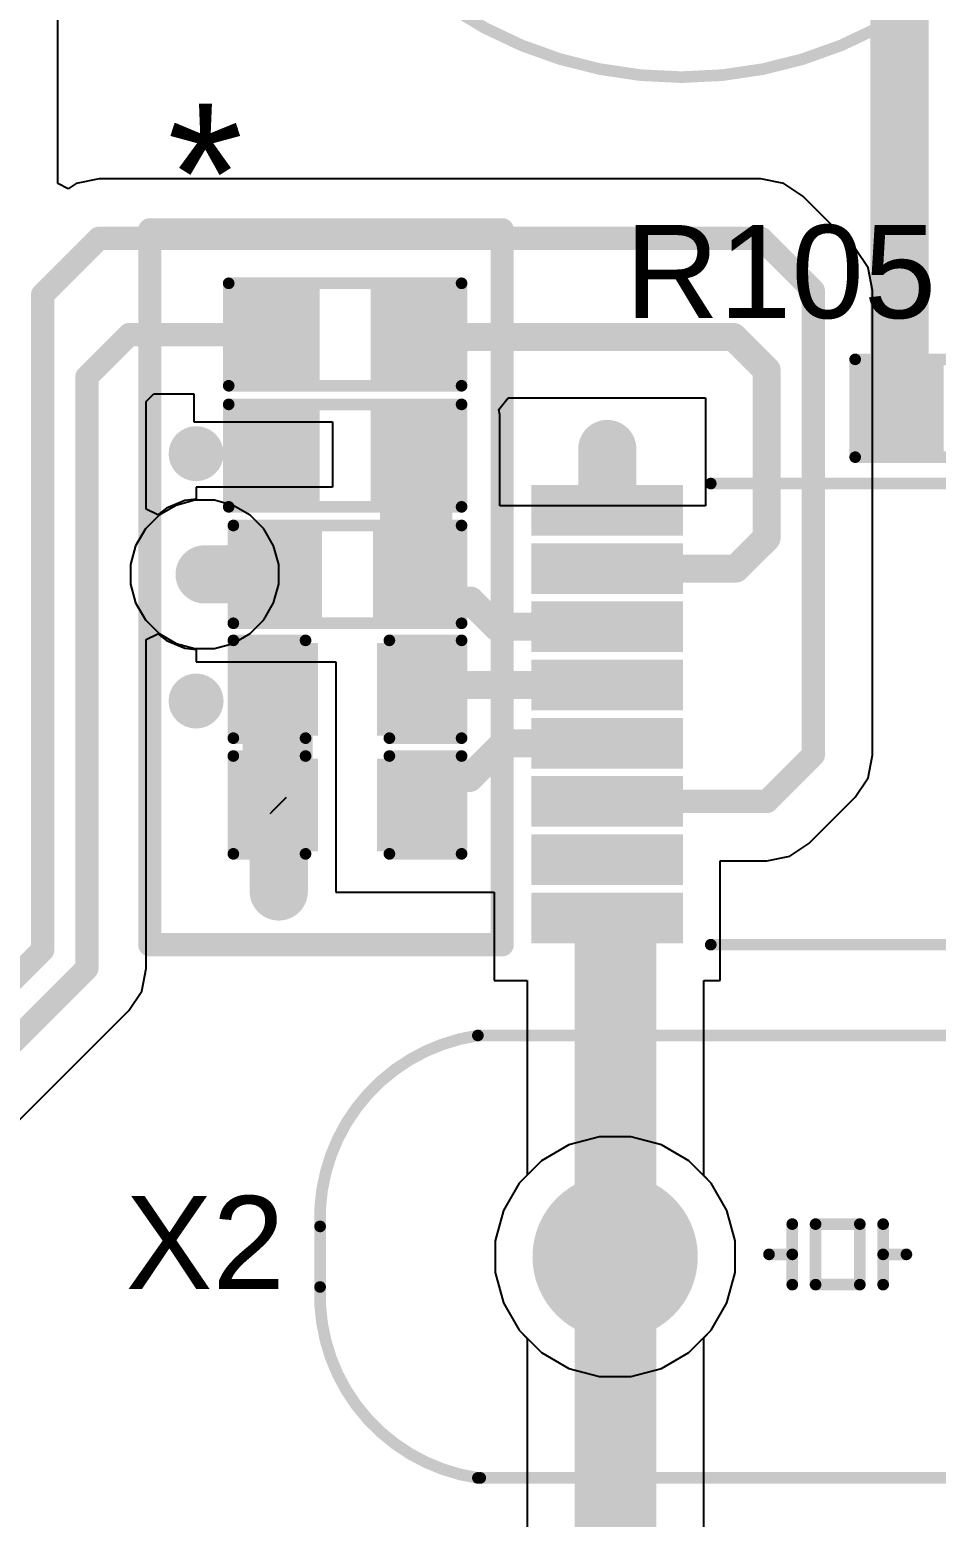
# Model space of a CAD drawing. Header units: millimetres. Extents: x 0 to 214, y 0 to 214.
# Drawn here: x 6.832 to 7.222, y 3.655 to 4.294 of the extents above; entities that cross this region are included whole.
import ezdxf

# ---------------------------------------------------------------- set-up
doc = ezdxf.new("R2010")
doc.units = ezdxf.units.MM
doc.header["$MEASUREMENT"] = 0
for name, color, linetype in [('BottomLayer', 5, 'Continuous'), ('BottomSolder', 6, 'Continuous'), ('MultiLayer', 9, 'Continuous'), ('PadHoleLayer', 156, 'Continuous'), ('TopLayer', 1, 'Continuous'), ('TopOverlay', 2, 'Continuous'), ('TopPaste', 8, 'Continuous'), ('TopSolder', 216, 'Continuous'), ('ViaHoleLayer', 16, 'Continuous')]:
    doc.layers.add(name, color=color, linetype=linetype)
doc.styles.add('Arial', font='', dxfattribs={"height": 0.2})
doc.styles.get('Arial').set_extended_font_data('Arial')

# ---------------------------------------------------------------- blocks, each defined once
blk = doc.blocks.new('S______B______209')
at = {"layer": 'TopLayer'}
for points in [[(-0.045, -0.0175), (-0.045, 0.0175), (-0.015, 0.0175), (-0.015, -0.0175)], [(0.015, -0.0175), (0.015, 0.0175), (0.045, 0.0175), (0.045, -0.0175)]]:
    blk.add_hatch(color=1, dxfattribs=at).paths.add_polyline_path(points)
at = {"layer": 'TopPaste'}
for points in [[(-0.045, -0.0175), (-0.045, 0.0175), (-0.015, 0.0175), (-0.015, -0.0175)], [(0.015, -0.0175), (0.015, 0.0175), (0.045, 0.0175), (0.045, -0.0175)]]:
    blk.add_hatch(color=8, dxfattribs=at).paths.add_polyline_path(points)
at = {"layer": 'TopSolder'}
for points in [[(-0.049, -0.0215), (-0.049, 0.0215), (-0.011, 0.0215), (-0.011, -0.0215)], [(0.011, -0.0215), (0.011, 0.0215), (0.049, 0.0215), (0.049, -0.0215)]]:
    blk.add_hatch(color=216, dxfattribs=at).paths.add_polyline_path(points)
at = {"layer": 'TopOverlay', "const_width": 0.005}
for points in [[(-0.05, 0.022), (-0.05, -0.022)], [(0.05, 0.022), (-0.05, 0.022)], [(0.05, 0.022), (0.05, -0.022)], [(0.05, -0.022), (-0.05, -0.022)]]:
    blk.add_lwpolyline(points, dxfattribs=at)
at = {"layer": 'TopOverlay', "const_width": 0.0025}
for points in [[(-0.05125, 0.022, 1), (-0.04875, 0.022, 1)], [(-0.05125, 0.022, 1), (-0.04875, 0.022, 1)], [(0.04875, 0.022, 1), (0.05125, 0.022, 1)], [(0.04875, 0.022, 1), (0.05125, 0.022, 1)], [(-0.05125, -0.022, 1), (-0.04875, -0.022, 1)], [(-0.05125, -0.022, 1), (-0.04875, -0.022, 1)], [(0.04875, -0.022, 1), (0.05125, -0.022, 1)], [(0.04875, -0.022, 1), (0.05125, -0.022, 1)]]:
    blk.add_lwpolyline(points, format="xyb", close=True, dxfattribs=at)
at = {"layer": 'TopOverlay'}
blk.add_text('SB41', height=0.05, rotation=-180, dxfattribs=at).set_placement((0.32744, 0.36301))
blk = doc.blocks.new('16_QSOP_239')
at = {"layer": 'TopLayer'}
for points in [[(-0.0689, 0.08061), (-0.12598, 0.08061), (-0.12598, 0.09439), (-0.0689, 0.09439)], [(0.12598, 0.08061), (0.0689, 0.08061), (0.0689, 0.09439), (0.12598, 0.09439)], [(-0.0689, 0.05561), (-0.12598, 0.05561), (-0.12598, 0.06939), (-0.0689, 0.06939)], [(0.12598, 0.05561), (0.0689, 0.05561), (0.0689, 0.06939), (0.12598, 0.06939)], [(-0.0689, 0.03061), (-0.12598, 0.03061), (-0.12598, 0.04439), (-0.0689, 0.04439)], [(0.12598, 0.03061), (0.0689, 0.03061), (0.0689, 0.04439), (0.12598, 0.04439)], [(-0.0689, 0.00561), (-0.12598, 0.00561), (-0.12598, 0.01939), (-0.0689, 0.01939)], [(0.12598, 0.00561), (0.0689, 0.00561), (0.0689, 0.01939), (0.12598, 0.01939)], [(-0.0689, -0.01939), (-0.12598, -0.01939), (-0.12598, -0.00561), (-0.0689, -0.00561)], [(0.12598, -0.01939), (0.0689, -0.01939), (0.0689, -0.00561), (0.12598, -0.00561)], [(-0.0689, -0.04439), (-0.12598, -0.04439), (-0.12598, -0.03061), (-0.0689, -0.03061)], [(0.12598, -0.04439), (0.0689, -0.04439), (0.0689, -0.03061), (0.12598, -0.03061)], [(-0.0689, -0.06939), (-0.12598, -0.06939), (-0.12598, -0.05561), (-0.0689, -0.05561)], [(0.12598, -0.06939), (0.0689, -0.06939), (0.0689, -0.05561), (0.12598, -0.05561)], [(-0.0689, -0.09439), (-0.12598, -0.09439), (-0.12598, -0.08061), (-0.0689, -0.08061)], [(0.12598, -0.09439), (0.0689, -0.09439), (0.0689, -0.08061), (0.12598, -0.08061)]]:
    blk.add_hatch(color=1, dxfattribs=at).paths.add_polyline_path(points)
at = {"layer": 'TopPaste'}
for points in [[(-0.0689, 0.08061), (-0.12598, 0.08061), (-0.12598, 0.09439), (-0.0689, 0.09439)], [(0.12598, 0.08061), (0.0689, 0.08061), (0.0689, 0.09439), (0.12598, 0.09439)], [(-0.0689, 0.05561), (-0.12598, 0.05561), (-0.12598, 0.06939), (-0.0689, 0.06939)], [(0.12598, 0.05561), (0.0689, 0.05561), (0.0689, 0.06939), (0.12598, 0.06939)], [(-0.0689, 0.03061), (-0.12598, 0.03061), (-0.12598, 0.04439), (-0.0689, 0.04439)], [(0.12598, 0.03061), (0.0689, 0.03061), (0.0689, 0.04439), (0.12598, 0.04439)], [(-0.0689, 0.00561), (-0.12598, 0.00561), (-0.12598, 0.01939), (-0.0689, 0.01939)], [(0.12598, 0.00561), (0.0689, 0.00561), (0.0689, 0.01939), (0.12598, 0.01939)], [(-0.0689, -0.01939), (-0.12598, -0.01939), (-0.12598, -0.00561), (-0.0689, -0.00561)], [(0.12598, -0.01939), (0.0689, -0.01939), (0.0689, -0.00561), (0.12598, -0.00561)], [(-0.0689, -0.04439), (-0.12598, -0.04439), (-0.12598, -0.03061), (-0.0689, -0.03061)], [(0.12598, -0.04439), (0.0689, -0.04439), (0.0689, -0.03061), (0.12598, -0.03061)], [(-0.0689, -0.06939), (-0.12598, -0.06939), (-0.12598, -0.05561), (-0.0689, -0.05561)], [(0.12598, -0.06939), (0.0689, -0.06939), (0.0689, -0.05561), (0.12598, -0.05561)], [(-0.0689, -0.09439), (-0.12598, -0.09439), (-0.12598, -0.08061), (-0.0689, -0.08061)], [(0.12598, -0.09439), (0.0689, -0.09439), (0.0689, -0.08061), (0.12598, -0.08061)]]:
    blk.add_hatch(color=8, dxfattribs=at).paths.add_polyline_path(points)
at = {"layer": 'TopSolder'}
for points in [[(-0.0649, 0.07661), (-0.12998, 0.07661), (-0.12998, 0.09839), (-0.0649, 0.09839)], [(0.12998, 0.07661), (0.0649, 0.07661), (0.0649, 0.09839), (0.12998, 0.09839)], [(-0.0649, 0.05161), (-0.12998, 0.05161), (-0.12998, 0.07339), (-0.0649, 0.07339)], [(0.12998, 0.05161), (0.0649, 0.05161), (0.0649, 0.07339), (0.12998, 0.07339)], [(-0.0649, 0.02661), (-0.12998, 0.02661), (-0.12998, 0.04839), (-0.0649, 0.04839)], [(0.12998, 0.02661), (0.0649, 0.02661), (0.0649, 0.04839), (0.12998, 0.04839)], [(-0.0649, 0.00161), (-0.12998, 0.00161), (-0.12998, 0.02339), (-0.0649, 0.02339)], [(0.12998, 0.00161), (0.0649, 0.00161), (0.0649, 0.02339), (0.12998, 0.02339)], [(-0.0649, -0.02339), (-0.12998, -0.02339), (-0.12998, -0.00161), (-0.0649, -0.00161)], [(0.12998, -0.02339), (0.0649, -0.02339), (0.0649, -0.00161), (0.12998, -0.00161)], [(-0.0649, -0.04839), (-0.12998, -0.04839), (-0.12998, -0.02661), (-0.0649, -0.02661)], [(0.12998, -0.04839), (0.0649, -0.04839), (0.0649, -0.02661), (0.12998, -0.02661)], [(-0.0649, -0.07339), (-0.12998, -0.07339), (-0.12998, -0.05161), (-0.0649, -0.05161)], [(0.12998, -0.07339), (0.0649, -0.07339), (0.0649, -0.05161), (0.12998, -0.05161)], [(-0.0649, -0.09839), (-0.12998, -0.09839), (-0.12998, -0.07661), (-0.0649, -0.07661)], [(0.12998, -0.09839), (0.0649, -0.09839), (0.0649, -0.07661), (0.12998, -0.07661)]]:
    blk.add_hatch(color=216, dxfattribs=at).paths.add_polyline_path(points)
at = {"layer": 'TopOverlay', "const_width": 0.005}
for points in [[(0.053, 0.099), (-0.053, 0.099)], [(0.053, -0.099), (-0.053, -0.099)]]:
    blk.add_lwpolyline(points, dxfattribs=at)
at = {"layer": 'TopOverlay'}
for points, const_width in [([(-0.05425, 0.099, 1), (-0.05175, 0.099, 1)], 0.0025), ([(0.05175, 0.099, 1), (0.05425, 0.099, 1)], 0.0025), ([(-0.13476, 0.088, 1), (-0.13924, 0.088, 1)], 0.01), ([(-0.14174, 0.088, 1), (-0.13674, 0.088, 1)], 0.005), ([(-0.13726, 0.088, 1), (-0.13226, 0.088, 1)], 0.005), ([(-0.05425, -0.099, 1), (-0.05175, -0.099, 1)], 0.0025), ([(0.05175, -0.099, 1), (0.05425, -0.099, 1)], 0.0025)]:
    blk.add_lwpolyline(points, format="xyb", close=True, dxfattribs=dict(at, const_width=const_width))
blk = doc.blocks.new('HC_49S_2P_242')
at = {"layer": 'BottomLayer'}
h = blk.add_hatch(color=5, dxfattribs=at)
edge = h.paths.add_edge_path()
edge.add_arc((-0.09606, 0), 0.0315, 0, 360)
h = blk.add_hatch(color=5, dxfattribs=at)
edge = h.paths.add_edge_path()
edge.add_arc((0.09606, 0), 0.0315, 0, 360)
at = {"layer": 'BottomSolder'}
h = blk.add_hatch(color=6, dxfattribs=at)
edge = h.paths.add_edge_path()
edge.add_arc((-0.09606, 0), 0.0355, 0, 360)
h = blk.add_hatch(color=6, dxfattribs=at)
edge = h.paths.add_edge_path()
edge.add_arc((0.09606, 0), 0.0355, 0, 360)
at = {"layer": 'MultiLayer'}
h = blk.add_hatch(color=9, dxfattribs=at)
edge = h.paths.add_edge_path()
edge.add_arc((-0.09606, 0), 0.0315, 0, 360)
h = blk.add_hatch(color=9, dxfattribs=at)
edge = h.paths.add_edge_path()
edge.add_arc((0.09606, 0), 0.0315, 0, 360)
at = {"layer": 'PadHoleLayer'}
h = blk.add_hatch(color=156, dxfattribs=at)
edge = h.paths.add_edge_path()
edge.add_arc((-0.09606, 0), 0.01772, 0, 360)
h = blk.add_hatch(color=156, dxfattribs=at)
edge = h.paths.add_edge_path()
edge.add_arc((0.09606, 0), 0.01772, 0, 360)
at = {"layer": 'TopLayer'}
h = blk.add_hatch(color=1, dxfattribs=at)
edge = h.paths.add_edge_path()
edge.add_arc((-0.09606, 0), 0.0315, 0, 360)
h = blk.add_hatch(color=1, dxfattribs=at)
edge = h.paths.add_edge_path()
edge.add_arc((0.09606, 0), 0.0315, 0, 360)
at = {"layer": 'TopSolder'}
h = blk.add_hatch(color=216, dxfattribs=at)
edge = h.paths.add_edge_path()
edge.add_arc((-0.09606, 0), 0.0355, 0, 360)
h = blk.add_hatch(color=216, dxfattribs=at)
edge = h.paths.add_edge_path()
edge.add_arc((0.09606, 0), 0.0355, 0, 360)
at = {"layer": 'TopOverlay', "const_width": 0.005}
for points in [[(-0.22276, 0.01301, -0.384798), (-0.155, 0.095)], [(0.155, 0.095, -0.384798), (0.22276, 0.01301)], [(-0.155, -0.095, -0.384798), (-0.22276, -0.01301)], [(0.22276, -0.01301, -0.384798), (0.155, -0.095)]]:
    blk.add_lwpolyline(points, format="xyb", dxfattribs=at)
for points in [[(0.154, 0.095), (-0.155, 0.095)], [(-0.22276, 0.01301), (-0.22276, -0.01301)], [(-0.019, 0.012), (-0.019, -0.014)], [(-0.009, 0.012), (-0.009, -0.014)], [(0.01, 0.012), (-0.009, 0.012)], [(0.01, 0.012), (0.01, -0.014)], [(0.02, 0.012), (0.02, -0.014)], [(0.22276, 0.01301), (0.22276, -0.01301)], [(-0.135, -0.002), (-0.14, 0.003)], [(-0.14, 0.003), (-0.14, -0.007)], [(-0.135, -0.002), (-0.14, -0.007)], [(-0.019, -0.001), (-0.029, -0.001)], [(0.03, -0.001), (0.02, -0.001)], [(0.01, -0.014), (-0.009, -0.014)], [(0.155, -0.095), (-0.155, -0.095)]]:
    blk.add_lwpolyline(points, dxfattribs=at)
at = {"layer": 'TopOverlay', "const_width": 0.0025}
for points in [[(-0.15625, 0.095, 1), (-0.15375, 0.095, 1)], [(-0.15625, 0.095, 1), (-0.15375, 0.095, 1)], [(0.15275, 0.095, 1), (0.15525, 0.095, 1)], [(0.15375, 0.095, 1), (0.15625, 0.095, 1)], [(-0.22401, 0.01301, 1), (-0.22151, 0.01301, 1)], [(-0.22401, 0.01301, 1), (-0.22151, 0.01301, 1)], [(-0.02025, 0.012, 1), (-0.01775, 0.012, 1)], [(-0.01025, 0.012, 1), (-0.00775, 0.012, 1)], [(-0.01025, 0.012, 1), (-0.00775, 0.012, 1)], [(0.00875, 0.012, 1), (0.01125, 0.012, 1)], [(0.00875, 0.012, 1), (0.01125, 0.012, 1)], [(0.01875, 0.012, 1), (0.02125, 0.012, 1)], [(0.22151, 0.01301, 1), (0.22401, 0.01301, 1)], [(0.22151, 0.01301, 1), (0.22401, 0.01301, 1)], [(-0.14125, 0.003, 1), (-0.13875, 0.003, 1)], [(-0.14125, 0.003, 1), (-0.13875, 0.003, 1)], [(-0.13625, -0.002, 1), (-0.13375, -0.002, 1)], [(-0.13625, -0.002, 1), (-0.13375, -0.002, 1)], [(-0.03025, -0.001, 1), (-0.02775, -0.001, 1)], [(-0.02025, -0.001, 1), (-0.01775, -0.001, 1)], [(0.01875, -0.001, 1), (0.02125, -0.001, 1)], [(0.02875, -0.001, 1), (0.03125, -0.001, 1)], [(-0.14125, -0.007, 1), (-0.13875, -0.007, 1)], [(-0.14125, -0.007, 1), (-0.13875, -0.007, 1)], [(-0.22401, -0.01301, 1), (-0.22151, -0.01301, 1)], [(-0.22401, -0.01301, 1), (-0.22151, -0.01301, 1)], [(-0.02025, -0.014, 1), (-0.01775, -0.014, 1)], [(-0.01025, -0.014, 1), (-0.00775, -0.014, 1)], [(-0.01025, -0.014, 1), (-0.00775, -0.014, 1)], [(0.00875, -0.014, 1), (0.01125, -0.014, 1)], [(0.00875, -0.014, 1), (0.01125, -0.014, 1)], [(0.01875, -0.014, 1), (0.02125, -0.014, 1)], [(0.22151, -0.01301, 1), (0.22401, -0.01301, 1)], [(0.22151, -0.01301, 1), (0.22401, -0.01301, 1)], [(-0.15625, -0.095, 1), (-0.15375, -0.095, 1)], [(-0.15625, -0.095, 1), (-0.15375, -0.095, 1)], [(0.15375, -0.095, 1), (0.15625, -0.095, 1)], [(0.15375, -0.095, 1), (0.15625, -0.095, 1)]]:
    blk.add_lwpolyline(points, format="xyb", close=True, dxfattribs=at)
blk = doc.blocks.new('RES_0603_244')
at = {"layer": 'TopLayer'}
for points in [[(-0.015, 0.0175), (-0.015, -0.0175), (-0.045, -0.0175), (-0.045, 0.0175)], [(0.045, 0.0175), (0.045, -0.0175), (0.015, -0.0175), (0.015, 0.0175)]]:
    blk.add_hatch(color=1, dxfattribs=at).paths.add_polyline_path(points)
at = {"layer": 'TopPaste'}
for points in [[(-0.015, 0.0175), (-0.015, -0.0175), (-0.045, -0.0175), (-0.045, 0.0175)], [(0.045, 0.0175), (0.045, -0.0175), (0.015, -0.0175), (0.015, 0.0175)]]:
    blk.add_hatch(color=8, dxfattribs=at).paths.add_polyline_path(points)
at = {"layer": 'TopSolder'}
for points in [[(-0.011, 0.0215), (-0.011, -0.0215), (-0.049, -0.0215), (-0.049, 0.0215)], [(0.049, 0.0215), (0.049, -0.0215), (0.011, -0.0215), (0.011, 0.0215)]]:
    blk.add_hatch(color=216, dxfattribs=at).paths.add_polyline_path(points)
at = {"layer": 'TopOverlay', "const_width": 0.005}
for points in [[(-0.049, -0.021), (-0.049, 0.021)], [(-0.049, 0.021), (0.049, 0.021)], [(0.049, -0.021), (0.049, 0.021)], [(-0.049, -0.021), (0.049, -0.021)]]:
    blk.add_lwpolyline(points, dxfattribs=at)
at = {"layer": 'TopOverlay', "const_width": 0.0025}
for points in [[(-0.05025, 0.021, 1), (-0.04775, 0.021, 1)], [(-0.05025, 0.021, 1), (-0.04775, 0.021, 1)], [(0.04775, 0.021, 1), (0.05025, 0.021, 1)], [(0.04775, 0.021, 1), (0.05025, 0.021, 1)], [(-0.05025, -0.021, 1), (-0.04775, -0.021, 1)], [(-0.05025, -0.021, 1), (-0.04775, -0.021, 1)], [(0.04775, -0.021, 1), (0.05025, -0.021, 1)], [(0.04775, -0.021, 1), (0.05025, -0.021, 1)]]:
    blk.add_lwpolyline(points, format="xyb", close=True, dxfattribs=at)
blk = doc.blocks.new('C__0603_249')
at = {"layer": 'TopLayer'}
for points in [[(-0.015, 0.0175), (-0.015, -0.0175), (-0.045, -0.0175), (-0.045, 0.0175)], [(0.045, 0.0175), (0.045, -0.0175), (0.015, -0.0175), (0.015, 0.0175)]]:
    blk.add_hatch(color=1, dxfattribs=at).paths.add_polyline_path(points)
at = {"layer": 'TopPaste'}
for points in [[(-0.015, 0.0175), (-0.015, -0.0175), (-0.045, -0.0175), (-0.045, 0.0175)], [(0.045, 0.0175), (0.045, -0.0175), (0.015, -0.0175), (0.015, 0.0175)]]:
    blk.add_hatch(color=8, dxfattribs=at).paths.add_polyline_path(points)
at = {"layer": 'TopSolder'}
for points in [[(-0.01264, 0.01986), (-0.01264, -0.01986), (-0.04736, -0.01986), (-0.04736, 0.01986)], [(0.04736, 0.01986), (0.04736, -0.01986), (0.01264, -0.01986), (0.01264, 0.01986)]]:
    blk.add_hatch(color=216, dxfattribs=at).paths.add_polyline_path(points)
at = {"layer": 'TopOverlay', "const_width": 0.005}
for points in [[(-0.018, 0.021), (-0.049, 0.021)], [(-0.049, 0.021), (-0.049, -0.021)], [(0.049, 0.021), (0.018, 0.021)], [(0.049, 0.021), (0.049, -0.021)], [(-0.018, -0.021), (-0.049, -0.021)], [(0.049, -0.021), (0.018, -0.021)]]:
    blk.add_lwpolyline(points, dxfattribs=at)
at = {"layer": 'TopOverlay', "const_width": 0.0025}
for points in [[(-0.05025, 0.021, 1), (-0.04775, 0.021, 1)], [(-0.05025, 0.021, 1), (-0.04775, 0.021, 1)], [(-0.01925, 0.021, 1), (-0.01675, 0.021, 1)], [(0.01675, 0.021, 1), (0.01925, 0.021, 1)], [(0.04775, 0.021, 1), (0.05025, 0.021, 1)], [(0.04775, 0.021, 1), (0.05025, 0.021, 1)], [(-0.05025, -0.021, 1), (-0.04775, -0.021, 1)], [(-0.05025, -0.021, 1), (-0.04775, -0.021, 1)], [(-0.01925, -0.021, 1), (-0.01675, -0.021, 1)], [(0.01675, -0.021, 1), (0.01925, -0.021, 1)], [(0.04775, -0.021, 1), (0.05025, -0.021, 1)], [(0.04775, -0.021, 1), (0.05025, -0.021, 1)]]:
    blk.add_lwpolyline(points, format="xyb", close=True, dxfattribs=at)
blk = doc.blocks.new('AS312_252')
at = {"layer": 'BottomLayer'}
h = blk.add_hatch(color=5, dxfattribs=at)
edge = h.paths.add_edge_path()
edge.add_arc((-0.1, 0.05), 0.03543, 0, 360)
h = blk.add_hatch(color=5, dxfattribs=at)
edge = h.paths.add_edge_path()
edge.add_arc((0.1, 0.05), 0.03543, 0, 360)
h = blk.add_hatch(color=5, dxfattribs=at)
edge = h.paths.add_edge_path()
edge.add_arc((0, -0.05), 0.03543, 0, 360)
at = {"layer": 'BottomSolder'}
h = blk.add_hatch(color=6, dxfattribs=at)
edge = h.paths.add_edge_path()
edge.add_arc((-0.1, 0.05), 0.03943, 0, 360)
h = blk.add_hatch(color=6, dxfattribs=at)
edge = h.paths.add_edge_path()
edge.add_arc((0.1, 0.05), 0.03943, 0, 360)
h = blk.add_hatch(color=6, dxfattribs=at)
edge = h.paths.add_edge_path()
edge.add_arc((0, -0.05), 0.03943, 0, 360)
at = {"layer": 'MultiLayer'}
h = blk.add_hatch(color=9, dxfattribs=at)
edge = h.paths.add_edge_path()
edge.add_arc((-0.1, 0.05), 0.03543, 0, 360)
h = blk.add_hatch(color=9, dxfattribs=at)
edge = h.paths.add_edge_path()
edge.add_arc((0.1, 0.05), 0.03543, 0, 360)
h = blk.add_hatch(color=9, dxfattribs=at)
edge = h.paths.add_edge_path()
edge.add_arc((0, -0.05), 0.03543, 0, 360)
at = {"layer": 'PadHoleLayer'}
h = blk.add_hatch(color=156, dxfattribs=at)
edge = h.paths.add_edge_path()
edge.add_arc((-0.1, 0.05), 0.01772, 0, 360)
h = blk.add_hatch(color=156, dxfattribs=at)
edge = h.paths.add_edge_path()
edge.add_arc((0.1, 0.05), 0.01772, 0, 360)
h = blk.add_hatch(color=156, dxfattribs=at)
edge = h.paths.add_edge_path()
edge.add_arc((0, -0.05), 0.01772, 0, 360)
at = {"layer": 'TopLayer'}
h = blk.add_hatch(color=1, dxfattribs=at)
edge = h.paths.add_edge_path()
edge.add_arc((-0.1, 0.05), 0.03543, 0, 360)
h = blk.add_hatch(color=1, dxfattribs=at)
edge = h.paths.add_edge_path()
edge.add_arc((0.1, 0.05), 0.03543, 0, 360)
h = blk.add_hatch(color=1, dxfattribs=at)
edge = h.paths.add_edge_path()
edge.add_arc((0, -0.05), 0.03543, 0, 360)
at = {"layer": 'TopSolder'}
h = blk.add_hatch(color=216, dxfattribs=at)
edge = h.paths.add_edge_path()
edge.add_arc((-0.1, 0.05), 0.03943, 0, 360)
h = blk.add_hatch(color=216, dxfattribs=at)
edge = h.paths.add_edge_path()
edge.add_arc((0.1, 0.05), 0.03943, 0, 360)
h = blk.add_hatch(color=216, dxfattribs=at)
edge = h.paths.add_edge_path()
edge.add_arc((0, -0.05), 0.03943, 0, 360)
at = {"layer": 'TopOverlay'}
for points, const_width in [([(0.17913, 0.05, 1), (-0.17913, 0.05, 1)], 0.005), ([(-0.1379, 0.21449, 1), (-0.1354, 0.21449, 1)], 0.0025), ([(-0.1379, 0.21449, 1), (-0.1354, 0.21449, 1)], 0.0025), ([(-0.11333, 0.18992, 1), (-0.11083, 0.18992, 1)], 0.0025), ([(-0.16576, 0.18663, 1), (-0.16326, 0.18663, 1)], 0.0025), ([(-0.16574, 0.18665, 1), (-0.16324, 0.18665, 1)], 0.0025), ([(-0.14125, 0.162, 1), (-0.13875, 0.162, 1)], 0.0025), ([(-0.129, 0.086, 1), (-0.141, 0.086, 1)], 0.01), ([(-0.1435, 0.086, 1), (-0.1385, 0.086, 1)], 0.005), ([(-0.1315, 0.086, 1), (-0.1265, 0.086, 1)], 0.005), ([(-0.18038, 0.05, 1), (-0.17788, 0.05, 1)], 0.0025), ([(0.17788, 0.05, 1), (0.18038, 0.05, 1)], 0.0025)]:
    blk.add_lwpolyline(points, format="xyb", close=True, dxfattribs=dict(at, const_width=const_width))
at = {"layer": 'TopOverlay', "const_width": 0.005}
for points in [[(-0.13665, 0.21449), (-0.16449, 0.18665)], [(-0.11208, 0.18992), (-0.13665, 0.21449)], [(-0.14, 0.162), (-0.16451, 0.18663)]]:
    blk.add_lwpolyline(points, dxfattribs=at)
blk = doc.blocks.new('S______B______257')
at = {"layer": 'TopLayer'}
for points in [[(-0.045, -0.0175), (-0.045, 0.0175), (-0.015, 0.0175), (-0.015, -0.0175)], [(0.015, -0.0175), (0.015, 0.0175), (0.045, 0.0175), (0.045, -0.0175)]]:
    blk.add_hatch(color=1, dxfattribs=at).paths.add_polyline_path(points)
at = {"layer": 'TopPaste'}
for points in [[(-0.045, -0.0175), (-0.045, 0.0175), (-0.015, 0.0175), (-0.015, -0.0175)], [(0.015, -0.0175), (0.015, 0.0175), (0.045, 0.0175), (0.045, -0.0175)]]:
    blk.add_hatch(color=8, dxfattribs=at).paths.add_polyline_path(points)
at = {"layer": 'TopSolder'}
for points in [[(-0.049, -0.0215), (-0.049, 0.0215), (-0.011, 0.0215), (-0.011, -0.0215)], [(0.011, -0.0215), (0.011, 0.0215), (0.049, 0.0215), (0.049, -0.0215)]]:
    blk.add_hatch(color=216, dxfattribs=at).paths.add_polyline_path(points)
at = {"layer": 'TopOverlay', "const_width": 0.005}
for points in [[(-0.05, 0.022), (-0.05, -0.022)], [(0.05, 0.022), (-0.05, 0.022)], [(0.05, 0.022), (0.05, -0.022)], [(0.05, -0.022), (-0.05, -0.022)]]:
    blk.add_lwpolyline(points, dxfattribs=at)
at = {"layer": 'TopOverlay', "const_width": 0.0025}
for points in [[(-0.05125, 0.022, 1), (-0.04875, 0.022, 1)], [(-0.05125, 0.022, 1), (-0.04875, 0.022, 1)], [(0.04875, 0.022, 1), (0.05125, 0.022, 1)], [(0.04875, 0.022, 1), (0.05125, 0.022, 1)], [(-0.05125, -0.022, 1), (-0.04875, -0.022, 1)], [(-0.05125, -0.022, 1), (-0.04875, -0.022, 1)], [(0.04875, -0.022, 1), (0.05125, -0.022, 1)], [(0.04875, -0.022, 1), (0.05125, -0.022, 1)]]:
    blk.add_lwpolyline(points, format="xyb", close=True, dxfattribs=at)
blk = doc.blocks.new('RES_0603_260')
at = {"layer": 'TopLayer'}
for points in [[(-0.015, 0.0175), (-0.015, -0.0175), (-0.045, -0.0175), (-0.045, 0.0175)], [(0.045, 0.0175), (0.045, -0.0175), (0.015, -0.0175), (0.015, 0.0175)]]:
    blk.add_hatch(color=1, dxfattribs=at).paths.add_polyline_path(points)
at = {"layer": 'TopPaste'}
for points in [[(-0.015, 0.0175), (-0.015, -0.0175), (-0.045, -0.0175), (-0.045, 0.0175)], [(0.045, 0.0175), (0.045, -0.0175), (0.015, -0.0175), (0.015, 0.0175)]]:
    blk.add_hatch(color=8, dxfattribs=at).paths.add_polyline_path(points)
at = {"layer": 'TopSolder'}
for points in [[(-0.011, 0.0215), (-0.011, -0.0215), (-0.049, -0.0215), (-0.049, 0.0215)], [(0.049, 0.0215), (0.049, -0.0215), (0.011, -0.0215), (0.011, 0.0215)]]:
    blk.add_hatch(color=216, dxfattribs=at).paths.add_polyline_path(points)
at = {"layer": 'TopOverlay', "const_width": 0.005}
for points in [[(-0.049, 0.021), (-0.049, -0.021)], [(0.049, 0.021), (-0.049, 0.021)], [(0.049, 0.021), (0.049, -0.021)], [(0.049, -0.021), (-0.049, -0.021)]]:
    blk.add_lwpolyline(points, dxfattribs=at)
at = {"layer": 'TopOverlay', "const_width": 0.0025}
for points in [[(-0.05025, 0.021, 1), (-0.04775, 0.021, 1)], [(-0.05025, 0.021, 1), (-0.04775, 0.021, 1)], [(0.04775, 0.021, 1), (0.05025, 0.021, 1)], [(0.04775, 0.021, 1), (0.05025, 0.021, 1)], [(-0.05025, -0.021, 1), (-0.04775, -0.021, 1)], [(-0.05025, -0.021, 1), (-0.04775, -0.021, 1)], [(0.04775, -0.021, 1), (0.05025, -0.021, 1)], [(0.04775, -0.021, 1), (0.05025, -0.021, 1)]]:
    blk.add_lwpolyline(points, format="xyb", close=True, dxfattribs=at)
blk = doc.blocks.new('C___0603_443')
at = {"layer": 'TopLayer'}
for points in [[(-0.015, 0.0175), (-0.015, -0.0175), (-0.045, -0.0175), (-0.045, 0.0175)], [(0.045, 0.0175), (0.045, -0.0175), (0.015, -0.0175), (0.015, 0.0175)]]:
    blk.add_hatch(color=1, dxfattribs=at).paths.add_polyline_path(points)
at = {"layer": 'TopPaste'}
for points in [[(-0.015, 0.0175), (-0.015, -0.0175), (-0.045, -0.0175), (-0.045, 0.0175)], [(0.045, 0.0175), (0.045, -0.0175), (0.015, -0.0175), (0.015, 0.0175)]]:
    blk.add_hatch(color=8, dxfattribs=at).paths.add_polyline_path(points)
at = {"layer": 'TopSolder'}
for points in [[(-0.01264, 0.01986), (-0.01264, -0.01986), (-0.04736, -0.01986), (-0.04736, 0.01986)], [(0.04736, 0.01986), (0.04736, -0.01986), (0.01264, -0.01986), (0.01264, 0.01986)]]:
    blk.add_hatch(color=216, dxfattribs=at).paths.add_polyline_path(points)
at = {"layer": 'TopOverlay', "const_width": 0.005}
for points in [[(-0.018, 0.021), (-0.049, 0.021)], [(-0.049, 0.021), (-0.049, -0.021)], [(0.049, 0.021), (0.018, 0.021)], [(0.049, 0.021), (0.049, -0.021)], [(-0.018, -0.021), (-0.049, -0.021)], [(0.049, -0.021), (0.018, -0.021)]]:
    blk.add_lwpolyline(points, dxfattribs=at)
at = {"layer": 'TopOverlay', "const_width": 0.0025}
for points in [[(-0.05025, 0.021, 1), (-0.04775, 0.021, 1)], [(-0.05025, 0.021, 1), (-0.04775, 0.021, 1)], [(-0.01925, 0.021, 1), (-0.01675, 0.021, 1)], [(0.01675, 0.021, 1), (0.01925, 0.021, 1)], [(0.04775, 0.021, 1), (0.05025, 0.021, 1)], [(0.04775, 0.021, 1), (0.05025, 0.021, 1)], [(-0.05025, -0.021, 1), (-0.04775, -0.021, 1)], [(-0.05025, -0.021, 1), (-0.04775, -0.021, 1)], [(-0.01925, -0.021, 1), (-0.01675, -0.021, 1)], [(0.01675, -0.021, 1), (0.01925, -0.021, 1)], [(0.04775, -0.021, 1), (0.05025, -0.021, 1)], [(0.04775, -0.021, 1), (0.05025, -0.021, 1)]]:
    blk.add_lwpolyline(points, format="xyb", close=True, dxfattribs=at)

msp = doc.modelspace()

# ---------------------------------------------------------------- hatches: boundary and pattern name
at = {"layer": 'BottomLayer'}
h = msp.add_hatch(color=5, dxfattribs=at)
edge = h.paths.add_edge_path()
edge.add_arc((6.90387, 4.11187), 0.01181, 0, 360)
h = msp.add_hatch(color=5, dxfattribs=at)
edge = h.paths.add_edge_path()
edge.add_arc((7.08043, 4.11387), 0.01181, 0, 360)
h = msp.add_hatch(color=5, dxfattribs=at)
edge = h.paths.add_edge_path()
edge.add_arc((6.90753, 4.06003), 0.01181, 0, 360)
h = msp.add_hatch(color=5, dxfattribs=at)
edge = h.paths.add_edge_path()
edge.add_arc((6.90387, 4.00564), 0.01181, 0, 360)
h = msp.add_hatch(color=5, dxfattribs=at)
edge = h.paths.add_edge_path()
edge.add_arc((6.93937, 3.92387), 0.01181, 0, 360)
at = {"layer": 'BottomSolder'}
h = msp.add_hatch(color=6, dxfattribs=at)
edge = h.paths.add_edge_path()
edge.add_arc((7.08043, 4.11387), 0.00591, 0, 360)
h = msp.add_hatch(color=6, dxfattribs=at)
edge = h.paths.add_edge_path()
edge.add_arc((6.90753, 4.06003), 0.00591, 0, 360)
h = msp.add_hatch(color=6, dxfattribs=at)
edge = h.paths.add_edge_path()
edge.add_arc((6.93937, 3.92387), 0.00591, 0, 360)
at = {"layer": 'TopLayer'}
for points in [[(6.98287, 4.04253), (7.01387, 4.04253), (7.01387, 4.12853), (6.98287, 4.12853)], [(6.92387, 3.94353), (6.95387, 3.94353), (6.95387, 4.0282), (6.92387, 4.0282)], [(7.06643, 3.61603), (7.10143, 3.61603), (7.10143, 3.91942), (7.06643, 3.91942)]]:
    msp.add_hatch(color=1, dxfattribs=at).paths.add_polyline_path(points)
h = msp.add_hatch(color=1, dxfattribs=at)
edge = h.paths.add_edge_path()
edge.add_arc((6.90387, 4.11187), 0.01181, 0, 360)
h = msp.add_hatch(color=1, dxfattribs=at)
edge = h.paths.add_edge_path()
edge.add_arc((7.08043, 4.11387), 0.01181, 0, 360)
h = msp.add_hatch(color=1, dxfattribs=at)
edge = h.paths.add_edge_path()
edge.add_arc((6.90753, 4.06003), 0.01181, 0, 360)
h = msp.add_hatch(color=1, dxfattribs=at)
edge = h.paths.add_edge_path()
edge.add_arc((6.90387, 4.00564), 0.01181, 0, 360)
h = msp.add_hatch(color=1, dxfattribs=at)
edge = h.paths.add_edge_path()
edge.add_arc((6.93937, 3.92387), 0.01181, 0, 360)
at = {"layer": 'TopSolder'}
h = msp.add_hatch(color=216, dxfattribs=at)
edge = h.paths.add_edge_path()
edge.add_arc((7.08043, 4.11387), 0.00591, 0, 360)
h = msp.add_hatch(color=216, dxfattribs=at)
edge = h.paths.add_edge_path()
edge.add_arc((6.90753, 4.06003), 0.00591, 0, 360)
h = msp.add_hatch(color=216, dxfattribs=at)
edge = h.paths.add_edge_path()
edge.add_arc((6.93937, 3.92387), 0.00591, 0, 360)
at = {"layer": 'ViaHoleLayer'}
h = msp.add_hatch(color=16, dxfattribs=at)
edge = h.paths.add_edge_path()
edge.add_arc((6.90387, 4.11187), 0.00591, 0, 360)
h = msp.add_hatch(color=16, dxfattribs=at)
edge = h.paths.add_edge_path()
edge.add_arc((7.08043, 4.11387), 0.00591, 0, 360)
h = msp.add_hatch(color=16, dxfattribs=at)
edge = h.paths.add_edge_path()
edge.add_arc((6.90753, 4.06003), 0.00591, 0, 360)
h = msp.add_hatch(color=16, dxfattribs=at)
edge = h.paths.add_edge_path()
edge.add_arc((6.90387, 4.00564), 0.00591, 0, 360)
h = msp.add_hatch(color=16, dxfattribs=at)
edge = h.paths.add_edge_path()
edge.add_arc((6.93937, 3.92387), 0.00591, 0, 360)

# ---------------------------------------------------------------- linework, layer by layer
at = {"layer": 'BottomLayer'}
for p, q in [((6.89525, 4.08968), (6.888, 4.08549)), ((6.90334, 4.09185), (6.89525, 4.08968)), ((6.91172, 4.09185), (6.90334, 4.09185)), ((6.91981, 4.08968), (6.91172, 4.09185)), ((6.92706, 4.08549), (6.91981, 4.08968)), ((6.888, 4.08549), (6.88208, 4.07957)), ((6.93299, 4.07957), (6.92706, 4.08549)), ((6.88208, 4.07957), (6.87789, 4.07231)), ((6.93717, 4.07231), (6.93299, 4.07957)), ((6.87789, 4.07231), (6.87572, 4.06422)), ((6.93934, 4.06422), (6.93717, 4.07231)), ((6.87572, 4.06422), (6.87572, 4.05585)), ((6.93934, 4.05585), (6.93934, 4.06422)), ((6.87572, 4.05585), (6.87789, 4.04776)), ((6.93717, 4.04776), (6.93934, 4.05585)), ((6.87789, 4.04776), (6.88208, 4.0405)), ((6.93299, 4.0405), (6.93717, 4.04776)), ((6.88208, 4.0405), (6.888, 4.03458)), ((6.92706, 4.03458), (6.93299, 4.0405)), ((6.888, 4.03458), (6.89525, 4.03039)), ((6.91981, 4.03039), (6.92706, 4.03458)), ((6.89525, 4.03039), (6.90334, 4.02822)), ((6.90334, 4.02822), (6.91172, 4.02822)), ((6.91172, 4.02822), (6.91981, 4.03039)), ((7.06393, 3.81502), (7.05219, 3.80824)), ((7.07702, 3.81853), (7.06393, 3.81502)), ((7.09058, 3.81853), (7.07702, 3.81853)), ((7.10368, 3.81502), (7.09058, 3.81853)), ((7.11542, 3.80824), (7.10368, 3.81502)), ((7.05219, 3.80824), (7.0426, 3.79865)), ((7.12501, 3.79865), (7.11542, 3.80824)), ((7.0426, 3.79865), (7.03582, 3.78691)), ((7.13179, 3.78691), (7.12501, 3.79865)), ((7.03582, 3.78691), (7.03231, 3.77381)), ((7.1353, 3.77381), (7.13179, 3.78691)), ((7.03231, 3.77381), (7.03231, 3.76025)), ((7.1353, 3.76025), (7.1353, 3.77381)), ((7.03231, 3.76025), (7.03582, 3.74716)), ((7.13179, 3.74716), (7.1353, 3.76025)), ((7.03582, 3.74716), (7.0426, 3.73542)), ((7.12501, 3.73542), (7.13179, 3.74716)), ((7.0426, 3.73542), (7.05219, 3.72583)), ((7.11542, 3.72583), (7.12501, 3.73542)), ((7.05219, 3.72583), (7.06393, 3.71905)), ((7.10368, 3.71905), (7.11542, 3.72583)), ((7.06393, 3.71905), (7.07702, 3.71554)), ((7.09058, 3.71554), (7.10368, 3.71905)), ((7.07702, 3.71554), (7.09058, 3.71554))]:
    msp.add_line(p, q, dxfattribs=at)
at = {"layer": 'TopLayer'}
for p, q in [((6.84447, 4.22788), (6.84447, 4.53459)), ((6.86219, 4.22985), (6.85244, 4.2279)), ((7.14642, 4.22985), (6.86219, 4.22985)), ((7.15617, 4.2279), (7.14642, 4.22985)), ((6.84888, 4.22553), (6.84447, 4.22788)), ((6.85244, 4.2279), (6.84888, 4.22553)), ((7.16444, 4.22238), (7.15617, 4.2279)), ((7.18689, 4.19993), (7.16444, 4.22238)), ((7.19242, 4.19166), (7.18689, 4.19993)), ((7.19436, 4.18191), (7.19242, 4.19166)), ((7.19436, 3.9824), (7.19436, 4.18191)), ((6.88247, 4.13426), (6.88576, 4.13754)), ((6.88247, 4.08807), (6.88247, 4.13426)), ((6.88576, 4.13754), (6.90287, 4.13754)), ((6.90287, 4.13754), (6.90287, 4.12553)), ((7.03381, 4.13081), (7.03791, 4.13581)), ((7.03791, 4.13581), (7.12264, 4.13581)), ((7.12264, 4.13581), (7.12264, 4.08942)), ((7.03426, 4.12853), (7.03381, 4.13081)), ((7.03426, 4.08942), (7.03426, 4.12853)), ((6.90287, 4.12553), (6.96248, 4.12553)), ((6.96248, 4.12553), (6.96248, 4.09753)), ((6.96248, 4.09753), (6.90387, 4.09753)), ((6.90387, 4.09753), (6.90387, 4.09233)), ((6.89114, 4.08842), (6.88747, 4.08561)), ((6.89905, 4.0917), (6.89114, 4.08842)), ((6.90387, 4.09233), (6.89905, 4.0917)), ((7.12264, 4.08942), (7.03426, 4.08942)), ((6.88747, 4.08561), (6.88247, 4.08807)), ((6.88247, 4.032), (6.88747, 4.03446)), ((6.88247, 3.89084), (6.88247, 4.032)), ((6.88747, 4.03446), (6.89114, 4.03165)), ((6.89114, 4.03165), (6.89905, 4.02837)), ((6.89905, 4.02837), (6.90387, 4.02774)), ((6.90387, 4.02774), (6.90387, 4.02253)), ((6.90387, 4.02253), (6.96387, 4.02253)), ((6.96387, 4.02253), (6.96387, 3.9732)), ((7.19242, 3.97264), (7.19436, 3.9824)), ((6.96387, 3.9732), (6.96387, 3.92353)), ((7.18689, 3.96437), (7.19242, 3.97264)), ((7.16703, 3.94451), (7.18689, 3.96437)), ((7.15876, 3.93898), (7.16703, 3.94451)), ((7.12897, 3.91064), (7.12897, 3.93704)), ((7.12897, 3.93704), (7.149, 3.93704)), ((7.149, 3.93704), (7.15876, 3.93898)), ((6.96387, 3.92353), (7.03188, 3.92353)), ((7.03188, 3.92353), (7.03188, 3.88564)), ((7.12897, 3.88564), (7.12897, 3.91064)), ((6.88053, 3.88109), (6.88247, 3.89084)), ((7.03188, 3.88564), (7.04604, 3.88564)), ((7.04604, 3.88564), (7.04604, 3.8021)), ((7.12182, 3.80184), (7.12182, 3.88564)), ((7.12182, 3.88564), (7.12897, 3.88564)), ((6.87501, 3.87282), (6.88053, 3.88109)), ((6.81167, 3.80948), (6.87501, 3.87282)), ((7.04604, 3.8021), (7.0426, 3.79865)), ((7.12501, 3.79865), (7.12182, 3.80184)), ((7.0426, 3.79865), (7.03582, 3.78691)), ((7.13179, 3.78691), (7.12501, 3.79865)), ((7.03582, 3.78691), (7.03231, 3.77381)), ((7.1353, 3.77381), (7.13179, 3.78691)), ((7.03231, 3.77381), (7.03231, 3.76025)), ((7.1353, 3.76025), (7.1353, 3.77381)), ((7.03231, 3.76025), (7.03582, 3.74716)), ((7.13179, 3.74716), (7.1353, 3.76025)), ((7.03582, 3.74716), (7.0426, 3.73542)), ((7.12501, 3.73542), (7.13179, 3.74716)), ((7.0426, 3.73542), (7.04604, 3.73197)), ((7.04604, 3.73197), (7.04604, 3.61603)), ((7.12182, 3.73223), (7.12501, 3.73542)), ((7.12182, 3.61603), (7.12182, 3.73223))]:
    msp.add_line(p, q, dxfattribs=at)
for points, const_width in [([(7.20587, 4.13137), (7.20587, 4.33813)], 0.025), ([(6.83798, 4.18014), (6.86219, 4.20436)], 0.01), ([(6.86219, 4.20436), (7.14642, 4.20436)], 0.01), ([(7.14642, 4.20436), (7.16887, 4.18191)], 0.01), ([(6.83798, 3.89871), (6.83798, 4.18014)], 0.01), ([(7.16887, 3.9824), (7.16887, 4.18191)], 0.01), ([(6.85698, 4.14482), (6.8752, 4.16303)], 0.01), ([(6.8752, 4.16303), (6.93787, 4.16303)], 0.01), ([(6.99787, 4.16203), (7.13455, 4.16203)], 0.012), ([(7.13455, 4.16203), (7.14887, 4.14771)], 0.012), ([(7.14887, 4.0757), (7.14887, 4.14771)], 0.012), ([(6.85698, 3.89084), (6.85698, 4.14482)], 0.01), ([(7.08043, 4.09442), (7.08043, 4.11387)], 0.025), ([(7.1357, 4.06253), (7.14887, 4.0757)], 0.012), ([(6.90753, 4.06003), (6.93887, 4.06003)], 0.025), ([(6.99887, 4.05902), (6.99887, 4.06003)], 0.012), ([(6.99887, 4.05902), (7.00787, 4.05002)], 0.012), ([(7.08043, 4.06253), (7.1357, 4.06253)], 0.012), ([(6.99887, 4.05002), (7.00787, 4.05002)], 0.012), ([(7.00787, 4.04883), (7.00787, 4.04902)], 0.012), ([(7.00787, 4.04883), (7.02162, 4.04883)], 0.012), ([(7.02162, 4.04883), (7.03291, 4.03753)], 0.012), ([(7.03291, 4.03753), (7.08043, 4.03753)], 0.012), ([(6.99887, 4.0107), (7.0007, 4.01253)], 0.012), ([(7.0007, 4.01253), (7.08043, 4.01253)], 0.012), ([(7.02113, 3.97253), (7.03613, 3.98753)], 0.012), ([(7.03613, 3.98753), (7.08043, 3.98753)], 0.012), ([(7.149, 3.96253), (7.16887, 3.9824)], 0.01), ([(6.99887, 3.96353), (7.00787, 3.97253)], 0.012), ([(7.00787, 3.97253), (7.02113, 3.97253)], 0.012), ([(6.93937, 3.92387), (6.93937, 3.96054)], 0.025), ([(6.99887, 3.96103), (6.99887, 3.96353)], 0.012), ([(7.08043, 3.96253), (7.149, 3.96253)], 0.01), ([(6.93887, 3.96103), (6.93937, 3.96054)], 0.01), ([(7.08043, 3.91253), (7.08291, 3.91253)], 0.012), ([(7.08291, 3.91253), (7.0838, 3.91164)], 0.012), ([(6.78578, 3.84651), (6.83798, 3.89871)], 0.01), ([(6.79365, 3.82751), (6.85698, 3.89084)], 0.01)]:
    msp.add_lwpolyline(points, dxfattribs=dict(at, const_width=const_width))
for points, const_width in [([(6.85969, 4.20436, 1), (6.86469, 4.20436, 1)], 0.005), ([(6.85969, 4.20436, 1), (6.86469, 4.20436, 1)], 0.005), ([(7.14392, 4.20436, 1), (7.14892, 4.20436, 1)], 0.005), ([(7.14392, 4.20436, 1), (7.14892, 4.20436, 1)], 0.005), ([(6.83548, 4.18014, 1), (6.84048, 4.18014, 1)], 0.005), ([(6.83548, 4.18014, 1), (6.84048, 4.18014, 1)], 0.005), ([(7.16637, 4.18191, 1), (7.17137, 4.18191, 1)], 0.005), ([(7.16637, 4.18191, 1), (7.17137, 4.18191, 1)], 0.005), ([(6.8727, 4.16303, 1), (6.8777, 4.16303, 1)], 0.005), ([(6.8727, 4.16303, 1), (6.8777, 4.16303, 1)], 0.005), ([(6.93537, 4.16303, 1), (6.94037, 4.16303, 1)], 0.005), ([(6.99487, 4.16203, 1), (7.00087, 4.16203, 1)], 0.006), ([(7.13155, 4.16203, 1), (7.13755, 4.16203, 1)], 0.006), ([(7.13155, 4.16203, 1), (7.13755, 4.16203, 1)], 0.006), ([(7.14587, 4.14771, 1), (7.15187, 4.14771, 1)], 0.006), ([(7.14587, 4.14771, 1), (7.15187, 4.14771, 1)], 0.006), ([(6.85448, 4.14482, 1), (6.85948, 4.14482, 1)], 0.005), ([(6.85448, 4.14482, 1), (6.85948, 4.14482, 1)], 0.005), ([(7.19962, 4.13137, 1), (7.21212, 4.13137, 1)], 0.0125), ([(7.07418, 4.11387, 1), (7.08668, 4.11387, 1)], 0.0125), ([(7.07418, 4.09442, 1), (7.08668, 4.09442, 1)], 0.0125), ([(7.14587, 4.0757, 1), (7.15187, 4.0757, 1)], 0.006), ([(7.14587, 4.0757, 1), (7.15187, 4.0757, 1)], 0.006), ([(6.90128, 4.06003, 1), (6.91378, 4.06003, 1)], 0.0125), ([(6.93262, 4.06003, 1), (6.94512, 4.06003, 1)], 0.0125), ([(6.99587, 4.06003, 1), (7.00187, 4.06003, 1)], 0.006), ([(6.99587, 4.05902, 1), (7.00187, 4.05902, 1)], 0.006), ([(6.99587, 4.05902, 1), (7.00187, 4.05902, 1)], 0.006), ([(7.07743, 4.06253, 1), (7.08343, 4.06253, 1)], 0.006), ([(7.1327, 4.06253, 1), (7.1387, 4.06253, 1)], 0.006), ([(7.1327, 4.06253, 1), (7.1387, 4.06253, 1)], 0.006), ([(6.99587, 4.05002, 1), (7.00187, 4.05002, 1)], 0.006), ([(7.00487, 4.05002, 1), (7.01087, 4.05002, 1)], 0.006), ([(7.00487, 4.05002, 1), (7.01087, 4.05002, 1)], 0.006), ([(7.00487, 4.04902, 1), (7.01087, 4.04902, 1)], 0.006), ([(7.00487, 4.04883, 1), (7.01087, 4.04883, 1)], 0.006), ([(7.00487, 4.04883, 1), (7.01087, 4.04883, 1)], 0.006), ([(7.01862, 4.04883, 1), (7.02462, 4.04883, 1)], 0.006), ([(7.01862, 4.04883, 1), (7.02462, 4.04883, 1)], 0.006), ([(7.02991, 4.03753, 1), (7.03591, 4.03753, 1)], 0.006), ([(7.02991, 4.03753, 1), (7.03591, 4.03753, 1)], 0.006), ([(7.07743, 4.03753, 1), (7.08343, 4.03753, 1)], 0.006), ([(6.9977, 4.01253, 1), (7.0037, 4.01253, 1)], 0.006), ([(6.9977, 4.01253, 1), (7.0037, 4.01253, 1)], 0.006), ([(7.07743, 4.01253, 1), (7.08343, 4.01253, 1)], 0.006), ([(6.99587, 4.0107, 1), (7.00187, 4.0107, 1)], 0.006), ([(7.03313, 3.98753, 1), (7.03913, 3.98753, 1)], 0.006), ([(7.03313, 3.98753, 1), (7.03913, 3.98753, 1)], 0.006), ([(7.07743, 3.98753, 1), (7.08343, 3.98753, 1)], 0.006), ([(7.16637, 3.9824, 1), (7.17137, 3.9824, 1)], 0.005), ([(7.16637, 3.9824, 1), (7.17137, 3.9824, 1)], 0.005), ([(7.00487, 3.97253, 1), (7.01087, 3.97253, 1)], 0.006), ([(7.00487, 3.97253, 1), (7.01087, 3.97253, 1)], 0.006), ([(7.01813, 3.97253, 1), (7.02413, 3.97253, 1)], 0.006), ([(7.01813, 3.97253, 1), (7.02413, 3.97253, 1)], 0.006), ([(6.93312, 3.96054, 1), (6.94562, 3.96054, 1)], 0.0125), ([(6.99587, 3.96353, 1), (7.00187, 3.96353, 1)], 0.006), ([(6.99587, 3.96353, 1), (7.00187, 3.96353, 1)], 0.006), ([(6.99587, 3.96103, 1), (7.00187, 3.96103, 1)], 0.006), ([(7.07793, 3.96253, 1), (7.08293, 3.96253, 1)], 0.005), ([(7.1465, 3.96253, 1), (7.1515, 3.96253, 1)], 0.005), ([(7.1465, 3.96253, 1), (7.1515, 3.96253, 1)], 0.005), ([(6.93637, 3.96103, 1), (6.94137, 3.96103, 1)], 0.005), ([(6.93687, 3.96054, 1), (6.94187, 3.96054, 1)], 0.005), ([(6.93312, 3.92387, 1), (6.94562, 3.92387, 1)], 0.0125), ([(7.07743, 3.91253, 1), (7.08343, 3.91253, 1)], 0.006), ([(7.07991, 3.91253, 1), (7.08591, 3.91253, 1)], 0.006), ([(7.07991, 3.91253, 1), (7.08591, 3.91253, 1)], 0.006), ([(7.0808, 3.91164, 1), (7.0868, 3.91164, 1)], 0.006), ([(6.83548, 3.89871, 1), (6.84048, 3.89871, 1)], 0.005), ([(6.83548, 3.89871, 1), (6.84048, 3.89871, 1)], 0.005), ([(6.85448, 3.89084, 1), (6.85948, 3.89084, 1)], 0.005), ([(6.85448, 3.89084, 1), (6.85948, 3.89084, 1)], 0.005)]:
    msp.add_lwpolyline(points, format="xyb", close=True, dxfattribs=dict(at, const_width=const_width))
at = {"layer": 'TopOverlay', "const_width": 0.01}
for points in [[(6.884, 4.208), (7.0353, 4.208)], [(6.884, 3.901), (6.884, 4.208)], [(7.0353, 3.901), (7.0353, 4.208)], [(6.884, 3.901), (7.0353, 3.901)]]:
    msp.add_lwpolyline(points, dxfattribs=at)
at = {"layer": 'TopOverlay', "const_width": 0.005}
for points in [[(6.8815, 4.208, 1), (6.8865, 4.208, 1)], [(6.8815, 4.208, 1), (6.8865, 4.208, 1)], [(7.0328, 4.208, 1), (7.0378, 4.208, 1)], [(7.0328, 4.208, 1), (7.0378, 4.208, 1)], [(6.8815, 3.901, 1), (6.8865, 3.901, 1)], [(6.8815, 3.901, 1), (6.8865, 3.901, 1)], [(7.0328, 3.901, 1), (7.0378, 3.901, 1)], [(7.0328, 3.901, 1), (7.0378, 3.901, 1)]]:
    msp.add_lwpolyline(points, format="xyb", close=True, dxfattribs=at)

# ---------------------------------------------------------------- block references
for name, p, rotation in [('AS312_252', (7.07691, 4.48804), 225), ('S______B______257', (6.96787, 4.16303), 180), ('S______B______209', (6.96787, 4.11103), 180), ('16_QSOP_239', (7.17787, 4.00003), 180), ('RES_0603_260', (6.96887, 4.06003), 180), ('C___0603_443', (6.96887, 4.0107), 180), ('C__0603_249', (6.96887, 3.96103), 180), ('HC_49S_2P_242', (7.17987, 3.76703), 180)]:
    msp.add_blockref(name, p, dxfattribs=dict(rotation=rotation))
msp.add_blockref('RES_0603_244', (7.23587, 4.13137))

# ---------------------------------------------------------------- texts
at = {"layer": 'TopOverlay', "style": 'Arial'}
for s, height, p in [('*', 0.06, (6.89149, 4.20211)), ('R105', 0.04, (7.08809, 4.17006)), ('X2', 0.04, (6.87361, 3.75313))]:
    msp.add_text(s, height=height, dxfattribs=at).set_placement(p)

doc.saveas('drawing.dxf')
